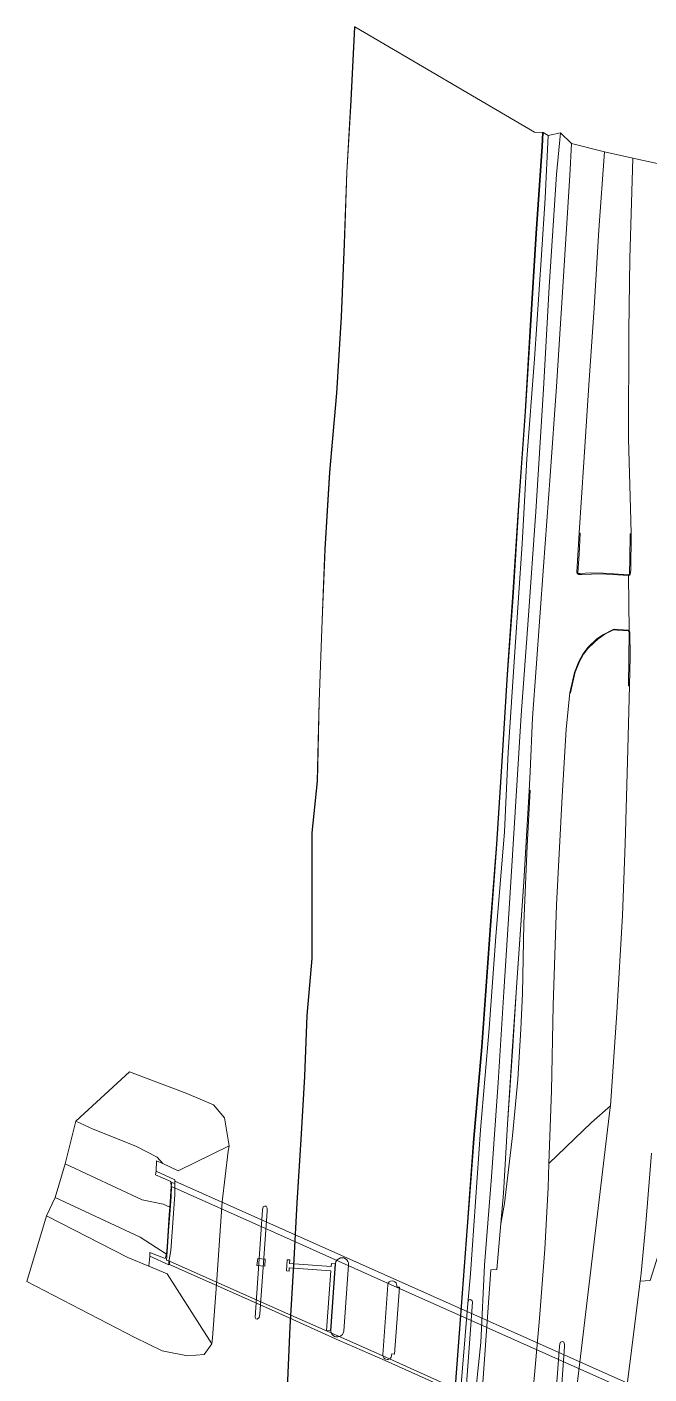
# Model space of a CAD drawing. Header units: metres. Extents: x 112942 to 118371, y 496117 to 499046.
# Drawn here: x 112949.4 to 113091.3, y 498739 to 499046.4 of the extents above; entities that cross this region are included whole.
import ezdxf

# ---------------------------------------------------------------- set-up
doc = ezdxf.new("R2010")
doc.units = ezdxf.units.M
doc.layers.add('B-WE-OG-TOPOKAART-G', color=7, linetype='Continuous', lineweight=18)

msp = doc.modelspace()

# ---------------------------------------------------------------- linework, layer by layer
at = {"layer": 'B-WE-OG-TOPOKAART-G', "elevation": 1}
for points in [[(113018.701, 498748.863), (113019.787, 498764.126), (113019.895, 498764.634), (113020.169, 498765.017), (113020.516, 498765.308), (113020.935, 498765.491), (113021.337, 498765.527), (113021.683, 498765.473), (113022.085, 498765.29), (113022.376, 498765.035), (113022.632, 498764.67), (113022.741, 498764.342), (113022.778, 498763.922), (113021.705, 498748.788), (113021.574, 498748.307), (113021.373, 498747.979), (113021.026, 498747.669), (113020.68, 498747.523), (113020.333, 498747.45), (113019.895, 498747.468), (113019.549, 498747.577), (113019.221, 498747.778), (113018.965, 498748.07), (113018.801, 498748.362), (113018.701, 498748.863)], [(113019.895, 498747.468), (113020.333, 498747.45), (113020.68, 498747.523), (113021.026, 498747.669), (113021.373, 498747.979), (113021.574, 498748.307), (113021.705, 498748.788), (113022.778, 498763.922), (113022.741, 498764.342), (113022.632, 498764.67), (113022.376, 498765.035), (113022.085, 498765.29), (113021.683, 498765.473), (113021.337, 498765.527), (113020.935, 498765.491), (113020.516, 498765.308), (113020.169, 498765.017), (113019.895, 498764.634), (113019.787, 498764.126), (113018.701, 498748.863), (113018.801, 498748.362), (113018.965, 498748.07), (113019.221, 498747.778), (113019.549, 498747.577), (113019.895, 498747.468)], [(113018.651, 498748.867), (113017.752, 498748.93), (113018.722, 498762.548), (113009.241, 498763.237), (113009.186, 498762.458), (113008.587, 498762.501), (113008.773, 498765.055), (113009.371, 498765.011), (113009.315, 498764.233), (113018.793, 498763.545), (113018.839, 498764.194), (113019.737, 498764.13), (113018.651, 498748.867)], [(113030.621, 498743.362), (113031.743, 498759.318), (113031.838, 498759.7), (113032.056, 498760.017), (113032.314, 498760.176), (113032.71, 498760.255), (113033.047, 498760.216), (113033.345, 498760.057), (113033.622, 498759.799), (113033.741, 498759.522), (113033.769, 498759.172), (113033.744, 498758.829), (113034.381, 498758.782), (113033.274, 498743.532), (113032.626, 498743.58), (113032.599, 498743.221), (113032.512, 498742.866), (113032.333, 498742.588), (113032.115, 498742.429), (113031.818, 498742.31), (113031.539, 498742.288), (113031.263, 498742.37), (113031.025, 498742.489), (113030.826, 498742.648), (113030.648, 498742.965), (113030.621, 498743.362)], [(113031.743, 498759.318), (113030.621, 498743.362), (113030.648, 498742.965), (113030.826, 498742.648), (113031.025, 498742.489), (113031.263, 498742.37), (113031.539, 498742.288), (113031.818, 498742.31), (113032.115, 498742.429), (113032.333, 498742.588), (113032.512, 498742.866), (113032.599, 498743.221), (113032.626, 498743.58), (113033.274, 498743.532), (113034.381, 498758.782), (113033.744, 498758.829), (113033.769, 498759.172), (113033.741, 498759.522), (113033.622, 498759.799), (113033.345, 498760.057), (113033.047, 498760.216), (113032.71, 498760.255), (113032.314, 498760.176), (113032.056, 498760.017), (113031.838, 498759.7), (113031.743, 498759.318)]]:
    msp.add_lwpolyline(points, close=True, dxfattribs=at)
at = {"layer": 'B-WE-OG-TOPOKAART-G'}
for points in [[(113008.692, 498734.015, 0.064), (113009.379, 498749.768, 0.088), (113010.283, 498765.11, 0.088), (113010.971, 498778.067, 0.075), (113011.901, 498792.5, 0.092), (113012.739, 498806.86, 0.092), (113013.282, 498820.835, 0.092), (113014.41, 498833.831, 0.092), (113014.398, 498846.805, 0.092), (113014.423, 498862.495, 0.092), (113015.595, 498874.281, 0.092), (113016.031, 498892.42, 0.092), (113016.726, 498911.031, 0.092), (113017.372, 498927.18, 0.092), (113018.408, 498944.737, 0.092), (113020.02, 498962.826, 0.092), (113021.073, 498980.193, 0.092), (113021.761, 498996.908, 0.092), (113022.354, 499013.215, 0.092), (113023.306, 499029.565, 0.092), (113024.119, 499046.362, 0.092), (113024.169, 499046.36, -0.35), (113023.356, 499029.562, -0.363), (113022.404, 499013.213, -0.315), (113021.811, 498996.906, -0.35), (113021.123, 498980.19, -0.355), (113020.07, 498962.822, -0.344), (113018.458, 498944.733, -0.32), (113017.422, 498927.178, -0.176), (113016.776, 498911.029, -0.263), (113016.081, 498892.418, -0.234), (113015.645, 498874.278, -0.137), (113014.473, 498862.492, -0.216), (113014.448, 498846.805, -0.285), (113014.46, 498833.829, -0.332), (113013.332, 498820.832, -0.365), (113012.789, 498806.858, -0.349), (113011.951, 498792.497, -0.326), (113011.021, 498778.064, -0.35), (113010.333, 498765.107, -0.288), (113009.429, 498749.765, -0.358), (113008.742, 498734.01, -0.353)], [(113008.742, 498734.01, -0.353), (113009.429, 498749.765, -0.358), (113010.333, 498765.107, -0.288), (113011.021, 498778.064, -0.35), (113011.951, 498792.497, -0.326), (113012.789, 498806.858, -0.349), (113013.332, 498820.832, -0.365), (113014.46, 498833.829, -0.332), (113014.448, 498846.805, -0.285), (113014.473, 498862.492, -0.216), (113015.645, 498874.278, -0.137), (113016.081, 498892.418, -0.234), (113016.776, 498911.029, -0.263), (113017.422, 498927.178, -0.176), (113018.458, 498944.733, -0.32), (113020.07, 498962.822, -0.344), (113021.123, 498980.19, -0.355), (113021.811, 498996.906, -0.35), (113022.404, 499013.213, -0.315), (113023.356, 499029.562, -0.363), (113024.169, 499046.36, -0.35), (113065.166, 499022.376, -0.494), (113067.037, 499022.299, -0.494), (113066.884, 499019.115, -0.494), (113065.53, 498999.236, -0.494), (113064.237, 498978.244, -0.494), (113063.06, 498958.627, -0.494), (113061.584, 498938.378, -0.494), (113060.285, 498917.352, -0.494), (113058.953, 498898.597, -0.494), (113057.71, 498878.827, -0.494), (113056.501, 498859.873, -0.494), (113055.094, 498841.347, -0.494), (113053.115, 498813.629, -0.494), (113051.294, 498792.762, -0.494), (113049.799, 498772.644, -0.494)], [(113064.237, 498978.244, -0.494), (113065.53, 498999.236, -0.494), (113066.884, 499019.115, -0.494), (113067.037, 499022.299, -0.494), (113067.137, 499022.294, -0.323), (113066.984, 499019.109, -0.32), (113065.63, 498999.23, -0.277), (113064.337, 498978.238, -0.22), (113063.16, 498958.62, -0.23), (113061.684, 498938.371, -0.243), (113060.385, 498917.345, -0.227), (113059.053, 498898.59, -0.233), (113057.81, 498878.821, -0.247), (113056.601, 498859.866, -0.22), (113055.194, 498841.34, -0.19), (113053.215, 498813.621, -0.217), (113051.394, 498792.754, -0.21), (113049.899, 498772.637, -0.223), (113048.071, 498748.337, -0.26), (113046.577, 498728.18, -0.28)], [(113046.577, 498728.18, -0.28), (113048.071, 498748.337, -0.26), (113049.899, 498772.637, -0.223), (113051.394, 498792.754, -0.21), (113053.215, 498813.621, -0.217), (113055.194, 498841.34, -0.19), (113056.601, 498859.866, -0.22), (113057.81, 498878.821, -0.247), (113059.053, 498898.59, -0.233), (113060.385, 498917.345, -0.227), (113061.684, 498938.371, -0.243), (113063.16, 498958.62, -0.23), (113064.337, 498978.238, -0.22), (113065.63, 498999.23, -0.277), (113066.984, 499019.109, -0.32), (113067.137, 499022.294, -0.323), (113068.342, 499021.613, -0.283), (113067.634, 499007.314, -0.327), (113066.795, 498994.339, -0.317), (113065.205, 498970.642, -0.277), (113063.453, 498947.808, -0.27), (113062.388, 498928.385, -0.237), (113060.698, 498903.749, -0.173), (113059.147, 498880.918, -0.223), (113058.365, 498862.709, -0.213), (113056.339, 498838.804, -0.197), (113054.825, 498817.852, -0.197), (113052.907, 498794.727, -0.24), (113050.589, 498761.822, -0.277)], [(113050.589, 498761.822, -0.277), (113052.907, 498794.727, -0.24), (113054.825, 498817.852, -0.197), (113056.339, 498838.804, -0.197), (113058.365, 498862.709, -0.213), (113059.147, 498880.918, -0.223), (113060.698, 498903.749, -0.173), (113062.388, 498928.385, -0.237), (113063.453, 498947.808, -0.27), (113065.205, 498970.642, -0.277), (113066.795, 498994.339, -0.317), (113067.634, 499007.314, -0.327), (113068.342, 499021.613, -0.283), (113071.1, 499022.189, 0.79), (113070.217, 499012.726, 0.677), (113068.571, 498987.071, 0.743), (113067.273, 498963.689, 0.703), (113065.488, 498935.767, 0.723), (113063.736, 498911.039, 0.707), (113062.148, 498889.309, 0.717), (113060.755, 498867.186, 0.71), (113059.556, 498847.576, 0.76), (113058.201, 498826.226, 0.77), (113056.925, 498805.485, 0.76), (113055.374, 498783.955, 0.627), (113053.747, 498763.8, 0.63), (113052.957, 498746.183, 0.72), (113050.976, 498727.263, 0.7)], [(113050.976, 498727.263, 0.7), (113052.957, 498746.183, 0.72), (113053.747, 498763.8, 0.63), (113055.374, 498783.955, 0.627), (113056.925, 498805.485, 0.76), (113058.201, 498826.226, 0.77), (113059.556, 498847.576, 0.76), (113060.755, 498867.186, 0.71), (113062.148, 498889.309, 0.717), (113063.736, 498911.039, 0.707), (113065.488, 498935.767, 0.723), (113067.273, 498963.689, 0.703), (113068.571, 498987.071, 0.743), (113070.217, 499012.726, 0.677), (113071.1, 499022.189, 0.79)], [(113071.1, 499022.189, 0.79), (113073.623, 499019.755, 0.907), (113073.227, 499012.458, 0.907), (113071.579, 498985.833, 0.91), (113070.202, 498964.35, 0.91), (113068.736, 498943.916, 0.907), (113067.221, 498923.249, 0.847), (113065.536, 498900.12, 0.865), (113064.729, 498888.748, 0.85), (113064.206, 498876.384, 0.886), (113063.954, 498872.098, 0.872), (113062.737, 498851.376, 0.886), (113061.061, 498827.22, 0.886), (113060.13, 498812.688, 0.919), (113059.04, 498796.03, 0.94), (113058.092, 498780.293, 0.883), (113057.5, 498773.331, 0.911), (113056.609, 498762.855, 0.775), (113055.22, 498762.795, 0.772), (113051.021, 498703.654, 0.823)], [(113051.021, 498703.654, 0.823), (113055.22, 498762.795, 0.772), (113056.609, 498762.855, 0.775), (113057.5, 498773.331, 0.911), (113058.092, 498780.293, 0.883), (113059.04, 498796.03, 0.94), (113060.13, 498812.688, 0.919), (113061.061, 498827.22, 0.886), (113062.737, 498851.376, 0.886), (113063.954, 498872.098, 0.872), (113064.206, 498876.384, 0.886), (113064.729, 498888.748, 0.85), (113065.536, 498900.12, 0.865), (113067.221, 498923.249, 0.847), (113068.736, 498943.916, 0.907), (113070.202, 498964.35, 0.91), (113071.579, 498985.833, 0.91), (113073.227, 499012.458, 0.907), (113073.623, 499019.755, 0.907), (113081.181, 499017.866, 1.096), (113079.896, 499000.048, 1.12), (113078.812, 498982.241, 1.123), (113077.581, 498964.613, 1.123), (113076.415, 498947.029, 1.123), (113075.371, 498930.958, 1.112), (113074.858, 498921.945, 1.132), (113074.929, 498921.628, 1.132), (113075.285, 498921.447, 1.132), (113075.999, 498921.452, 1.132), (113080.41, 498921.539, 1.096), (113086.617, 498921.201, 1.153), (113086.769, 498908.625, 1.165), (113086.586, 498908.722, 1.168), (113083.34, 498908.928, 1.096), (113083.105, 498908.849, 1.081), (113080.932, 498907.751, 1.024), (113079.437, 498906.73, 1.003), (113077.459, 498904.866, 1.021), (113076.249, 498903.235, 1.033), (113075.288, 498901.603, 1.06), (113074.324, 498899.068, 1.06), (113073.232, 498894.424, 1.06), (113072.415, 498886.152, 1.12), (113071.474, 498870.804, 1.111), (113070.243, 498846.017, 1.117), (113069.458, 498823.11, 1.111), (113069.074, 498803.634, 1.126), (113068.5, 498787.064, 1.097), (113068.309, 498781.555, 1.117), (113067.536, 498767.452, 1.105), (113066.367, 498751.647, 0.988), (113063.104, 498715.67, 1.009)], [(113081.181, 499017.866, 1.096), (113087.592, 499016.435, 1.009), (113086.908, 498993.521, 1.006), (113086.689, 498976.987, 1.039), (113086.623, 498952.38, 1.09), (113087.08, 498936.454, 1.09), (113087.246, 498930.79, 1.099), (113086.985, 498930.734, 1.205), (113086.932, 498925.064, 1.292), (113086.87, 498921.68, 1.274), (113086.797, 498921.42, 1.271), (113086.589, 498921.35, 1.271), (113082.253, 498921.672, 1.229), (113080.826, 498921.735, 1.214), (113077.971, 498921.768, 1.205), (113075.498, 498921.639, 1.28), (113075.086, 498921.656, 1.289), (113075.06, 498921.782, 1.286), (113075.373, 498926.085, 1.283), (113075.608, 498930.876, 1.235), (113075.371, 498930.958, 1.112), (113076.415, 498947.029, 1.123), (113077.581, 498964.613, 1.123), (113078.812, 498982.241, 1.123), (113079.896, 499000.048, 1.12), (113081.181, 499017.866, 1.096)], [(113068.195, 498679.806, 1.159), (113082.471, 498799.805, 1.138), (113082.501, 498800.222, 1.067), (113083.999, 498821.38, 1.087), (113085.275, 498843.601, 1.138), (113085.891, 498859.952, 1.123), (113086.411, 498878.741, 1.15), (113086.833, 498896.042, 1.235), (113086.998, 498902.794, 1.171), (113086.947, 498908.255, 1.171), (113086.769, 498908.625, 1.165), (113086.617, 498921.201, 1.153), (113086.869, 498921.278, 1.153), (113087.056, 498921.498, 1.162), (113087.193, 498922.311, 1.162), (113087.246, 498930.79, 1.099), (113087.08, 498936.454, 1.09), (113086.623, 498952.38, 1.09), (113086.689, 498976.987, 1.039), (113086.908, 498993.521, 1.006), (113087.592, 499016.435, 1.009), (113094.951, 499014.791, 0.823)], [(113046.477, 498728.188, -0.494), (113047.971, 498748.344, -0.494), (113049.799, 498772.644, -0.494), (113051.294, 498792.762, -0.494), (113053.115, 498813.629, -0.494), (113055.094, 498841.347, -0.494), (113056.501, 498859.873, -0.494), (113057.71, 498878.827, -0.494), (113058.953, 498898.597, -0.494), (113060.285, 498917.352, -0.494), (113061.584, 498938.378, -0.494), (113063.06, 498958.627, -0.494), (113064.237, 498978.244, -0.494)], [(113086.617, 498921.201, 1.153), (113080.41, 498921.539, 1.096), (113075.999, 498921.452, 1.132), (113075.285, 498921.447, 1.132), (113074.929, 498921.628, 1.132), (113074.858, 498921.945, 1.132), (113075.371, 498930.958, 1.112), (113075.608, 498930.876, 1.235), (113075.373, 498926.085, 1.283), (113075.06, 498921.782, 1.286), (113075.086, 498921.656, 1.289), (113075.498, 498921.639, 1.28), (113077.971, 498921.768, 1.205), (113080.826, 498921.735, 1.214), (113082.253, 498921.672, 1.229), (113086.589, 498921.35, 1.271), (113086.797, 498921.42, 1.271), (113086.87, 498921.68, 1.274), (113086.932, 498925.064, 1.292), (113086.985, 498930.734, 1.205), (113087.246, 498930.79, 1.099), (113087.193, 498922.311, 1.162), (113087.056, 498921.498, 1.162), (113086.869, 498921.278, 1.153), (113086.617, 498921.201, 1.153)], [(113082.501, 498800.222, 1.067), (113078.165, 498796.347, 0.932), (113068.5, 498787.064, 1.097), (113069.074, 498803.634, 1.126), (113069.458, 498823.11, 1.111), (113070.243, 498846.017, 1.117), (113071.474, 498870.804, 1.111), (113072.415, 498886.152, 1.12), (113073.232, 498894.424, 1.06), (113073.399, 498894.448, 1.169), (113073.789, 498896.145, 1.223), (113074.315, 498898.556, 1.199), (113074.489, 498899.154, 1.184), (113075.27, 498901.201, 1.187), (113075.819, 498902.282, 1.187), (113076.408, 498903.246, 1.184), (113077.357, 498904.503, 1.169), (113078.784, 498905.925, 1.139), (113079.636, 498906.633, 1.136), (113081.267, 498907.775, 1.139), (113083.25, 498908.765, 1.184), (113084.06, 498908.758, 1.232), (113086.627, 498908.536, 1.259), (113086.762, 498908.315, 1.259), (113086.622, 498896.019, 1.298), (113086.833, 498896.042, 1.235), (113086.411, 498878.741, 1.15), (113085.891, 498859.952, 1.123), (113085.275, 498843.601, 1.138), (113083.999, 498821.38, 1.087), (113082.501, 498800.222, 1.067)], [(113086.769, 498908.625, 1.165), (113086.947, 498908.255, 1.171), (113086.998, 498902.794, 1.171), (113086.833, 498896.042, 1.235), (113086.622, 498896.019, 1.298), (113086.762, 498908.315, 1.259), (113086.627, 498908.536, 1.259), (113084.06, 498908.758, 1.232), (113083.25, 498908.765, 1.184), (113081.267, 498907.775, 1.139), (113079.636, 498906.633, 1.136), (113078.784, 498905.925, 1.139), (113077.357, 498904.503, 1.169), (113076.408, 498903.246, 1.184), (113075.819, 498902.282, 1.187), (113075.27, 498901.201, 1.187), (113074.489, 498899.154, 1.184), (113074.315, 498898.556, 1.199), (113073.789, 498896.145, 1.223), (113073.399, 498894.448, 1.169), (113073.232, 498894.424, 1.06), (113074.324, 498899.068, 1.06), (113075.288, 498901.603, 1.06), (113076.249, 498903.235, 1.033), (113077.459, 498904.866, 1.021), (113079.437, 498906.73, 1.003), (113080.932, 498907.751, 1.024), (113083.105, 498908.849, 1.081), (113083.34, 498908.928, 1.096), (113086.586, 498908.722, 1.168), (113086.769, 498908.625, 1.165)], [(113057.514, 498773.276, 0.911), (113058.106, 498780.238, 0.883), (113059.054, 498795.975, 0.94), (113060.144, 498812.633, 0.919), (113061.075, 498827.165, 0.886), (113062.751, 498851.321, 0.886), (113063.968, 498872.043, 0.872), (113064.218, 498872.218, 0.887), (113063.528, 498859.535, 0.923), (113062.795, 498841.772, 0.929), (113062.436, 498825.841, 0.953), (113062.107, 498817.706, 0.947), (113061.381, 498806.181, 0.947), (113060.15, 498793.329, 0.935), (113058.33, 498777.889, 0.911), (113057.514, 498773.276, 0.911)], [(112960.565, 498796.703, 5.466), (112972.749, 498807.953, -1.18), (112985.85, 498803.026, -0.979), (112991.956, 498800.408, -0.875), (112994.463, 498797.433, -0.657), (112995.491, 498791.092, -0.704), (112983.872, 498785.379, 4.497), (112980.373, 498786.991, 6.323), (112979.093, 498788.47, 6.212), (112974.231, 498790.997, 6.04), (112964.514, 498794.83, 5.622), (112960.565, 498796.703, 5.466)], [(113082.471, 498799.805, 1.138), (113068.195, 498679.806, 1.159), (113064.826, 498659.887, 1.132), (113063.63, 498653.295, 1.094), (113054.652, 498655.85, 1.034), (113057.486, 498673.684, 1.048), (113060.333, 498692.936, 1.009), (113063.104, 498715.67, 1.009), (113066.367, 498751.647, 0.988), (113067.536, 498767.452, 1.105), (113068.309, 498781.555, 1.117), (113068.5, 498787.064, 1.097), (113078.165, 498796.347, 0.932), (113082.501, 498800.222, 1.067), (113082.471, 498799.805, 1.138)], [(112975.689, 498778.767, 6.606), (112958.112, 498786.987, 6.617), (112960.565, 498796.703, 5.466), (112964.514, 498794.83, 5.622), (112974.231, 498790.997, 6.04), (112979.093, 498788.47, 6.212), (112980.373, 498786.991, 6.323), (112978.915, 498787.632, 6.343), (112978.858, 498785.263, 6.762), (112978.74, 498784.463, 6.763), (112982.191, 498782.927, 6.762), (112982.261, 498781.744, 6.751), (112982.177, 498779.515, 6.631), (112981.987, 498777.093, 6.642), (112980.444, 498777.723, 6.606), (112975.689, 498778.767, 6.606)], [(112995.491, 498791.092, -0.704), (112995.316, 498789.82, -0.704), (112993.901, 498778.249, -0.697), (112992.603, 498759.461, -0.702), (112991.727, 498747.245, -0.688), (112991.595, 498745.906, -0.588), (112981.406, 498761.834, 4.846), (112977.206, 498763.622, 6.428), (112977.418, 498765.864, 6.77), (112981.753, 498763.897, 6.762), (112981.772, 498764.575, 6.767), (112982.205, 498767.158, 5.465), (112983.131, 498779.857, 5.468), (112983.111, 498782.619, 6.767), (112983.143, 498783.281, 6.774), (112978.858, 498785.263, 6.762), (112978.915, 498787.632, 6.343), (112980.373, 498786.991, 6.323), (112983.872, 498785.379, 4.497), (112995.491, 498791.092, -0.704)], [(112955.835, 498779.272, 6.654), (112958.112, 498786.987, 6.617), (112975.689, 498778.767, 6.606), (112980.444, 498777.723, 6.606), (112981.987, 498777.093, 6.642), (112981.854, 498775.413, 6.653), (112981.573, 498771.703, 6.721), (112981.368, 498767.975, 6.643), (112981.249, 498766.338, 6.703), (112975.185, 498770.184, 6.575), (112955.835, 498779.272, 6.654)], [(113091.9, 498789.398, 1.33), (113090.576, 498773.349, 1.318), (113089.51, 498762, 1.273), (113089.278, 498760.146, 1.241), (113082.153, 498703.226, 1.303)], [(113091.597, 498760.34, 0.961), (113089.278, 498760.146, 1.241), (113089.51, 498762, 1.273), (113090.576, 498773.349, 1.318), (113091.9, 498789.398, 1.33)], [(112981.249, 498766.338, 6.703), (112981.368, 498767.975, 6.643), (112981.573, 498771.703, 6.721), (112981.854, 498775.413, 6.653), (112981.987, 498777.093, 6.642), (112982.177, 498779.515, 6.631), (112982.261, 498781.744, 6.751), (112982.191, 498782.927, 6.762), (112978.74, 498784.463, 6.763), (112978.858, 498785.263, 6.762), (112983.143, 498783.281, 6.774), (112983.111, 498782.619, 6.767), (112983.131, 498779.857, 5.468), (112982.205, 498767.158, 5.465), (112981.772, 498764.575, 6.767), (112981.753, 498763.897, 6.762), (112977.418, 498765.864, 6.77), (112977.453, 498766.694, 6.766), (112980.924, 498765.316, 6.758), (112981.249, 498766.338, 6.703)], [(112981.901, 498764.007, 6.416), (112981.885, 498764.712, 6.768), (112981.197, 498764.944, 6.762), (112981.418, 498767.972, 6.643), (112981.623, 498771.699, 6.721), (112981.899, 498775.435, 6.656), (112982.226, 498779.519, 6.633), (112982.311, 498781.745, 6.751), (112982.474, 498782.7, 6.756), (112983.135, 498782.442, 6.751), (112983.127, 498783.01, 6.504), (113014.686, 498768.952, 6.573), (113047.083, 498754.459, 6.544), (113112.675, 498725.154, 6.5)], [(112981.673, 498771.696, 6.721), (112981.954, 498775.405, 6.653), (112982.277, 498779.509, 6.631), (112982.404, 498781.754, 6.753), (113009.448, 498769.668, 6.753), (113032.334, 498759.441, 6.766), (113049.194, 498751.913, 6.756), (113086.314, 498735.318, 6.753), (113113.118, 498723.309, 6.731), (113112.968, 498721.19, 6.655), (113112.717, 498717.013, 6.676), (113112.431, 498713.4, 6.729), (113112.171, 498709.82, 6.665), (113111.951, 498706.707, 6.773), (113098.059, 498712.856, 6.762), (113050.997, 498733.967, 6.758), (113031.246, 498742.844, 6.77), (113020.478, 498747.602, 6.757), (113006.295, 498753.895, 6.752), (112981.885, 498764.712, 6.768), (112981.247, 498764.94, 6.762), (112981.468, 498767.969, 6.643), (112981.673, 498771.696, 6.721)], [(112953.815, 498775.101, 6.4), (112955.835, 498779.272, 6.654), (112975.185, 498770.184, 6.575), (112981.249, 498766.338, 6.703), (112980.924, 498765.316, 6.758), (112977.453, 498766.694, 6.766), (112977.418, 498765.864, 6.77), (112977.206, 498763.622, 6.428), (112972.398, 498765.595, 6.36), (112953.815, 498775.101, 6.4)], [(113082.153, 498703.226, 1.303), (113089.278, 498760.146, 1.241), (113091.597, 498760.34, 0.961), (113094.809, 498770.449, 0.421), (113097.177, 498780.731, -0.233), (113110.173, 498763.585, 0.719), (113109.54, 498760.246, 0.81), (113108.816, 498756.112, 0.983), (113107.177, 498745.941, 1.168), (113106.194, 498738.474, 1.267)], [(112949.386, 498760.089, -0.978), (112953.815, 498775.101, 6.4), (112972.398, 498765.595, 6.36), (112977.206, 498763.622, 6.428), (112981.406, 498761.834, 4.846), (112991.595, 498745.906, -0.588), (112989.798, 498743.421, -0.678), (112986.009, 498743.112, -0.963), (112980.249, 498744.262, -0.993), (112974.03, 498747.329, -0.994), (112949.386, 498760.089, -0.978)], [(113002.349, 498751.893, -0.26), (113001.933, 498751.545, -0.322), (113001.624, 498751.593, -0.447), (113001.423, 498751.892, -0.526), (113003.122, 498776.48, -0.435), (113003.314, 498777.162, -0.258), (113003.602, 498777.301, -0.2), (113003.948, 498777.264, -0.176), (113004.19, 498776.838, -0.187), (113004.234, 498776.144, -0.276), (113002.506, 498752.634, -0.324), (113002.349, 498751.893, -0.26)], [(113049.799, 498772.644, -0.494), (113047.971, 498748.344, -0.494), (113046.477, 498728.188, -0.494)], [(113050.237, 498733.482, 6.427), (113031.083, 498742.074, 6.444), (113020.612, 498746.615, 6.434), (113006.004, 498753.224, 6.436), (112981.901, 498764.007, 6.416)], [(113003.704, 498765.231, -0.23), (113003.643, 498763.604, -0.343), (113001.856, 498763.762, -0.482), (113002.064, 498765.348, -0.503), (113003.704, 498765.231, -0.23)], [(113001.856, 498763.762, -0.482), (113003.643, 498763.604, -0.343), (113003.704, 498765.231, -0.23), (113002.064, 498765.348, -0.503), (113001.856, 498763.762, -0.482)], [(113050.589, 498761.822, -0.277), (113049.965, 498755.093, 0.12), (113048.11, 498732.014, -0.015)], [(113049.313, 498731.433, 0.294), (113051.075, 498755.351, 0.345), (113050.99, 498755.708, 0.407), (113050.585, 498756.024, 0.363), (113050.227, 498755.925, 0.26), (113050.049, 498755.55, 0.154), (113049.965, 498755.093, 0.12), (113050.589, 498761.822, -0.277)], [(113049.313, 498731.433, 0.294), (113049.172, 498731.063, 0.262), (113048.718, 498730.912, 0.207), (113048.445, 498731.039, 0.176), (113048.348, 498731.315, 0.082), (113048.11, 498732.014, -0.015), (113049.965, 498755.093, 0.12), (113050.049, 498755.55, 0.154), (113050.227, 498755.925, 0.26), (113050.585, 498756.024, 0.363), (113050.99, 498755.708, 0.407), (113051.075, 498755.351, 0.345), (113049.313, 498731.433, 0.294)], [(113072.042, 498745.171, 0.748), (113070.448, 498722.991, 0.724), (113070.349, 498722.309, 0.806), (113070.171, 498722.028, 0.826), (113069.777, 498721.876, 0.793), (113069.46, 498722.175, 0.803), (113069.343, 498722.395, 0.805), (113069.356, 498722.464, 0.761), (113069.224, 498723.023, 0.734), (113070.884, 498745.234, 0.755), (113070.979, 498745.86, 0.74), (113071.144, 498746.28, 0.77), (113071.573, 498746.398, 0.777), (113071.854, 498746.249, 0.783), (113072.033, 498745.798, 0.792), (113072.042, 498745.171, 0.748)], [(113069.46, 498722.175, 0.803), (113069.777, 498721.876, 0.793), (113070.171, 498722.028, 0.826), (113070.349, 498722.309, 0.806), (113070.448, 498722.991, 0.724), (113072.042, 498745.171, 0.748), (113072.033, 498745.798, 0.792), (113071.854, 498746.249, 0.783), (113071.573, 498746.398, 0.777), (113071.144, 498746.28, 0.77), (113070.979, 498745.86, 0.74), (113070.884, 498745.234, 0.755), (113069.224, 498723.023, 0.734), (113069.356, 498722.464, 0.761), (113069.343, 498722.395, 0.805), (113069.46, 498722.175, 0.803)]]:
    msp.add_polyline3d(points, dxfattribs=at)

doc.saveas('drawing.dxf')
